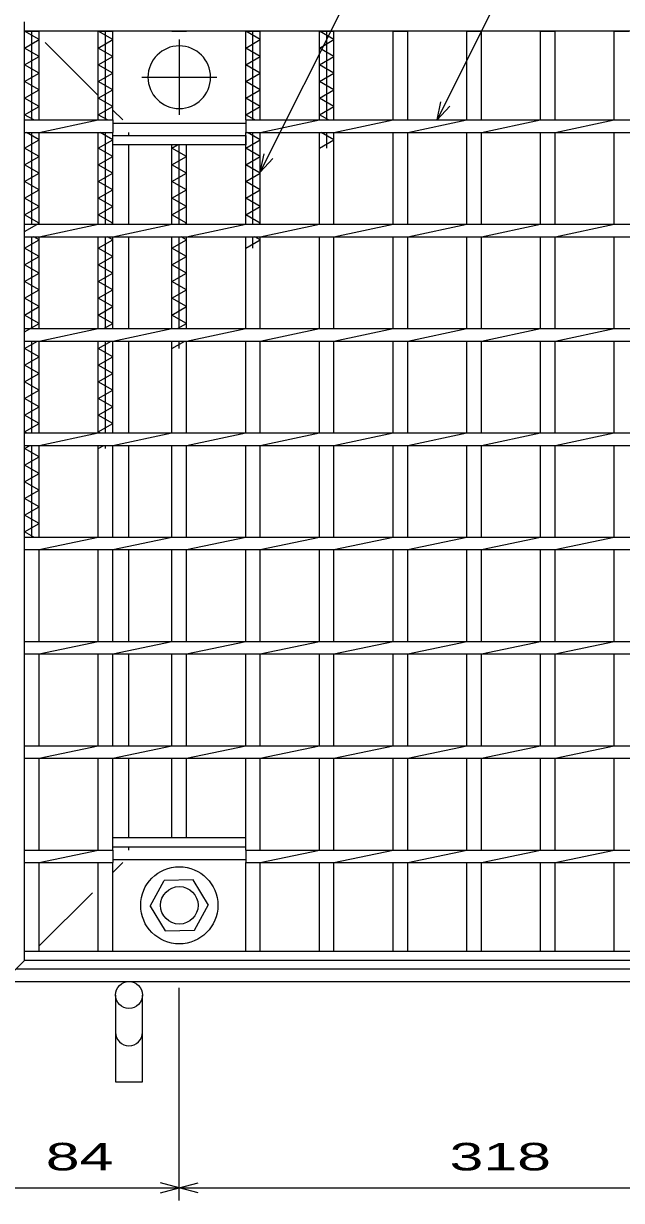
# Model space of a CAD drawing. Units: millimetres, scale not verified. Extents: x -1092 to 1039, y -770 to 632.
# Drawn here: x -736 to -449, y -251 to 313 of the extents above; entities that cross this region are included whole.
import ezdxf
from ezdxf.enums import TextEntityAlignment as Align

# ---------------------------------------------------------------- set-up
doc = ezdxf.new("R2010")
doc.units = ezdxf.units.MM
doc.header["$LTSCALE"] = 6
doc.linetypes.add('CHAIN', pattern=[18.5, 12, -1.5, 3.5, -1.5])
doc.linetypes.add('DASHED', pattern=[7.5, 6, -1.5])
for name, color, linetype, lineweight in [('16', 3, 'Continuous', 25), ('19', 6, 'Continuous', 25), ('22', 4, 'Continuous', 25)]:
    doc.layers.add(name, color=color, linetype=linetype, lineweight=lineweight)
doc.styles.add('ベクトル', font='')
doc.styles.get('ベクトル').set_extended_font_data('ベクトル')

msp = doc.modelspace()

# ---------------------------------------------------------------- linework, layer by layer
at = {"layer": '16'}
for p, q in [((-735, 309.5), (-735, 314)), ((-285, 309.5), (-735, 309.5)), ((-735, -131.5), (-735, 309.5)), ((-735, 309.5), (-728, 309.5)), ((-728, 305.5), (-735, 309.5)), ((-735, 301.5), (-728, 305.5)), ((-731.5, 267), (-731.5, 309.5)), ((-728, 267), (-728, 309.5)), ((-699.7, 267), (-699.7, 309.5)), ((-699.7, 309.5), (-692.7, 309.5)), ((-692.7, 305.5), (-699.7, 309.5)), ((-699.7, 301.5), (-692.7, 305.5)), ((-696.2, 267), (-696.2, 309.5)), ((-692.7, 267), (-692.7, 309.5)), ((-664.4, 309.5), (-657.4, 309.5)), ((-629.1, 267), (-629.1, 309.5)), ((-629.1, 309.5), (-622.1, 309.5)), ((-622.1, 305.5), (-629.1, 309.5)), ((-629.1, 301.5), (-622.1, 305.5)), ((-625.6, 267), (-625.6, 309.5)), ((-622.1, 267), (-622.1, 309.5)), ((-593.8, 267), (-593.8, 309.5)), ((-593.8, 309.5), (-586.8, 309.5)), ((-586.8, 305.5), (-593.8, 309.5)), ((-593.8, 301.5), (-586.8, 305.5)), ((-590.3, 267), (-590.3, 309.5)), ((-586.8, 267), (-586.8, 309.5)), ((-558.5, 267), (-558.5, 309.5)), ((-558.5, 309.5), (-551.5, 309.5)), ((-551.5, 267), (-551.5, 309.5)), ((-523.2, 267), (-523.2, 309.5)), ((-523.2, 309.5), (-516.2, 309.5)), ((-516.2, 267), (-516.2, 309.5)), ((-487.9, 267), (-487.9, 309.5)), ((-487.9, 309.5), (-480.9, 309.5)), ((-480.9, 267), (-480.9, 309.5)), ((-452.6, 267), (-452.6, 309.5)), ((-452.6, 309.5), (-445.6, 309.5)), ((-728, 297.5), (-735, 301.5)), ((-692.7, 297.5), (-699.7, 301.5)), ((-622.1, 297.5), (-629.1, 301.5)), ((-586.8, 297.5), (-593.8, 301.5)), ((-735, 293.5), (-728, 297.5)), ((-728, 289.5), (-735, 293.5)), ((-699.7, 293.5), (-692.7, 297.5)), ((-692.7, 289.5), (-699.7, 293.5)), ((-629.1, 293.5), (-622.1, 297.5)), ((-622.1, 289.5), (-629.1, 293.5)), ((-593.8, 293.5), (-586.8, 297.5)), ((-586.8, 289.5), (-593.8, 293.5)), ((-735, 285.5), (-728, 289.5)), ((-699.7, 285.5), (-692.7, 289.5)), ((-629.1, 285.5), (-622.1, 289.5)), ((-593.8, 285.5), (-586.8, 289.5)), ((-728, 281.5), (-735, 285.5)), ((-692.7, 281.5), (-699.7, 285.5)), ((-622.1, 281.5), (-629.1, 285.5)), ((-586.8, 281.5), (-593.8, 285.5)), ((-735, 277.5), (-728, 281.5)), ((-728, 273.5), (-735, 277.5)), ((-699.7, 277.5), (-692.7, 281.5)), ((-692.7, 273.5), (-699.7, 277.5)), ((-629.1, 277.5), (-622.1, 281.5)), ((-622.1, 273.5), (-629.1, 277.5)), ((-593.8, 277.5), (-586.8, 281.5)), ((-586.8, 273.5), (-593.8, 277.5)), ((-735, 269.5), (-728, 273.5)), ((-699.7, 269.5), (-692.7, 273.5)), ((-629.1, 269.5), (-622.1, 273.5)), ((-593.8, 269.5), (-586.8, 273.5)), ((-730.625, 267), (-735, 269.5)), ((-735, 267), (-692.7, 267)), ((-735, 261), (-735, 267)), ((-728, 261), (-699.7, 267)), ((-695.325, 267), (-699.7, 269.5)), ((-692.7, 267), (-692.7, 261)), ((-692.7, 265.5), (-629.1, 265.5)), ((-624.725, 267), (-629.1, 269.5)), ((-629.1, 267), (-375, 267)), ((-629.1, 267), (-629.1, 261)), ((-622.1, 261), (-593.8, 267)), ((-589.425, 267), (-593.8, 269.5)), ((-586.8, 261), (-558.5, 267)), ((-551.5, 261), (-523.2, 267)), ((-516.2, 261), (-487.9, 267)), ((-480.9, 261), (-452.6, 267)), ((-735, 261), (-692.7, 261)), ((-728, 257.5), (-734.125, 261)), ((-731.5, 217), (-731.5, 261)), ((-728, 217), (-728, 261)), ((-699.7, 217), (-699.7, 261)), ((-692.7, 257.5), (-698.825, 261)), ((-696.2, 217), (-696.2, 261)), ((-692.7, 217), (-692.7, 261)), ((-629.1, 261), (-375, 261)), ((-629.1, 217), (-629.1, 261)), ((-622.1, 257.5), (-628.225, 261)), ((-625.6, 217), (-625.6, 261)), ((-622.1, 217), (-622.1, 261)), ((-593.8, 217), (-593.8, 261)), ((-586.8, 257.5), (-592.925, 261)), ((-590.3, 253.5), (-590.3, 261)), ((-586.8, 217), (-586.8, 261)), ((-558.5, 217), (-558.5, 261)), ((-551.5, 217), (-551.5, 261)), ((-523.2, 217), (-523.2, 261)), ((-516.2, 217), (-516.2, 261)), ((-487.9, 217), (-487.9, 261)), ((-480.9, 217), (-480.9, 261)), ((-452.6, 217), (-452.6, 261)), ((-735, 253.5), (-728, 257.5)), ((-699.7, 253.5), (-692.7, 257.5)), ((-692.7, 259.5), (-629.1, 259.5)), ((-692.7, 255), (-692.7, 259.5)), ((-629.1, 255), (-692.7, 255)), ((-664.4, 217), (-664.4, 255)), ((-664.4, 253.5), (-661.775, 255)), ((-660.9, 217), (-660.9, 255)), ((-657.4, 217), (-657.4, 255)), ((-629.1, 259.5), (-629.1, 255)), ((-629.1, 253.5), (-622.1, 257.5)), ((-593.8, 253.5), (-586.8, 257.5)), ((-728, 249.5), (-735, 253.5)), ((-735, 245.5), (-728, 249.5)), ((-692.7, 249.5), (-699.7, 253.5)), ((-699.7, 245.5), (-692.7, 249.5)), ((-657.4, 249.5), (-664.4, 253.5)), ((-664.4, 245.5), (-657.4, 249.5)), ((-622.1, 249.5), (-629.1, 253.5)), ((-629.1, 245.5), (-622.1, 249.5)), ((-728, 241.5), (-735, 245.5)), ((-692.7, 241.5), (-699.7, 245.5)), ((-657.4, 241.5), (-664.4, 245.5)), ((-622.1, 241.5), (-629.1, 245.5)), ((-735, 237.5), (-728, 241.5)), ((-728, 233.5), (-735, 237.5)), ((-699.7, 237.5), (-692.7, 241.5)), ((-692.7, 233.5), (-699.7, 237.5)), ((-664.4, 237.5), (-657.4, 241.5)), ((-657.4, 233.5), (-664.4, 237.5)), ((-629.1, 237.5), (-622.1, 241.5)), ((-622.1, 233.5), (-629.1, 237.5)), ((-735, 229.5), (-728, 233.5)), ((-699.7, 229.5), (-692.7, 233.5)), ((-664.4, 229.5), (-657.4, 233.5)), ((-629.1, 229.5), (-622.1, 233.5)), ((-728, 225.5), (-735, 229.5)), ((-692.7, 225.5), (-699.7, 229.5)), ((-657.4, 225.5), (-664.4, 229.5)), ((-622.1, 225.5), (-629.1, 229.5)), ((-735, 221.5), (-728, 225.5)), ((-728, 217.5), (-735, 221.5)), ((-699.7, 221.5), (-692.7, 225.5)), ((-692.7, 217.5), (-699.7, 221.5)), ((-664.4, 221.5), (-657.4, 225.5)), ((-657.4, 217.5), (-664.4, 221.5)), ((-629.1, 221.5), (-622.1, 225.5)), ((-622.1, 217.5), (-629.1, 221.5)), ((-735, 213.5), (-728, 217.5)), ((-735, 217), (-285, 217)), ((-735, 211), (-735, 217)), ((-728, 211), (-699.7, 217)), ((-693.575, 217), (-692.7, 217.5)), ((-692.7, 211), (-664.4, 217)), ((-658.275, 217), (-657.4, 217.5)), ((-657.4, 211), (-629.1, 217)), ((-622.975, 217), (-622.1, 217.5)), ((-622.1, 211), (-593.8, 217)), ((-586.8, 211), (-558.5, 217)), ((-551.5, 211), (-523.2, 217)), ((-516.2, 211), (-487.9, 217)), ((-480.9, 211), (-452.6, 217)), ((-735, 211), (-285, 211)), ((-735, 205.5), (-728, 209.5)), ((-731.5, 167), (-731.5, 211)), ((-728, 209.5), (-730.625, 211)), ((-728, 167), (-728, 211)), ((-699.7, 167), (-699.7, 211)), ((-699.7, 205.5), (-692.7, 209.5)), ((-696.2, 167), (-696.2, 211)), ((-692.7, 209.5), (-695.325, 211)), ((-692.7, 167), (-692.7, 211)), ((-664.4, 167), (-664.4, 211)), ((-664.4, 205.5), (-657.4, 209.5)), ((-660.9, 167), (-660.9, 211)), ((-657.4, 209.5), (-660.025, 211)), ((-657.4, 167), (-657.4, 211)), ((-629.1, 167), (-629.1, 211)), ((-629.1, 205.5), (-622.1, 209.5)), ((-625.6, 205.5), (-625.6, 211)), ((-622.1, 209.5), (-624.725, 211)), ((-622.1, 167), (-622.1, 211)), ((-593.8, 167), (-593.8, 211)), ((-586.8, 167), (-586.8, 211)), ((-558.5, 167), (-558.5, 211)), ((-551.5, 167), (-551.5, 211)), ((-523.2, 167), (-523.2, 211)), ((-516.2, 167), (-516.2, 211)), ((-487.9, 167), (-487.9, 211)), ((-480.9, 167), (-480.9, 211)), ((-452.6, 167), (-452.6, 211)), ((-728, 201.5), (-735, 205.5)), ((-692.7, 201.5), (-699.7, 205.5)), ((-657.4, 201.5), (-664.4, 205.5)), ((-735, 197.5), (-728, 201.5)), ((-728, 193.5), (-735, 197.5)), ((-699.7, 197.5), (-692.7, 201.5)), ((-692.7, 193.5), (-699.7, 197.5)), ((-664.4, 197.5), (-657.4, 201.5)), ((-657.4, 193.5), (-664.4, 197.5)), ((-735, 189.5), (-728, 193.5)), ((-699.7, 189.5), (-692.7, 193.5)), ((-664.4, 189.5), (-657.4, 193.5)), ((-728, 185.5), (-735, 189.5)), ((-692.7, 185.5), (-699.7, 189.5)), ((-657.4, 185.5), (-664.4, 189.5)), ((-735, 181.5), (-728, 185.5)), ((-728, 177.5), (-735, 181.5)), ((-699.7, 181.5), (-692.7, 185.5)), ((-692.7, 177.5), (-699.7, 181.5)), ((-664.4, 181.5), (-657.4, 185.5)), ((-657.4, 177.5), (-664.4, 181.5)), ((-735, 173.5), (-728, 177.5)), ((-699.7, 173.5), (-692.7, 177.5)), ((-664.4, 173.5), (-657.4, 177.5)), ((-728, 169.5), (-735, 173.5)), ((-735, 165.5), (-728, 169.5)), ((-692.7, 169.5), (-699.7, 173.5)), ((-697.075, 167), (-692.7, 169.5)), ((-657.4, 169.5), (-664.4, 173.5)), ((-661.775, 167), (-657.4, 169.5)), ((-735, 167), (-285, 167)), ((-735, 161), (-735, 167)), ((-728, 161), (-699.7, 167)), ((-692.7, 161), (-664.4, 167)), ((-657.4, 161), (-629.1, 167)), ((-622.1, 161), (-593.8, 167)), ((-586.8, 161), (-558.5, 167)), ((-551.5, 161), (-523.2, 167)), ((-516.2, 161), (-487.9, 167)), ((-480.9, 161), (-452.6, 167)), ((-735, 161), (-285, 161)), ((-735, 157.5), (-728.875, 161)), ((-731.5, 117), (-731.5, 161)), ((-728, 117), (-728, 161)), ((-699.7, 117), (-699.7, 161)), ((-699.7, 157.5), (-693.575, 161)), ((-696.2, 117), (-696.2, 161)), ((-692.7, 117), (-692.7, 161)), ((-664.4, 117), (-664.4, 161)), ((-664.4, 157.5), (-658.275, 161)), ((-660.9, 157.5), (-660.9, 161)), ((-657.4, 117), (-657.4, 161)), ((-629.1, 117), (-629.1, 161)), ((-622.1, 117), (-622.1, 161)), ((-593.8, 117), (-593.8, 161)), ((-586.8, 117), (-586.8, 161)), ((-558.5, 117), (-558.5, 161)), ((-551.5, 117), (-551.5, 161)), ((-523.2, 117), (-523.2, 161)), ((-516.2, 117), (-516.2, 161)), ((-487.9, 117), (-487.9, 161)), ((-480.9, 117), (-480.9, 161)), ((-452.6, 117), (-452.6, 161)), ((-728, 153.5), (-735, 157.5)), ((-735, 149.5), (-728, 153.5)), ((-692.7, 153.5), (-699.7, 157.5)), ((-699.7, 149.5), (-692.7, 153.5)), ((-728, 145.5), (-735, 149.5)), ((-692.7, 145.5), (-699.7, 149.5)), ((-735, 141.5), (-728, 145.5)), ((-728, 137.5), (-735, 141.5)), ((-699.7, 141.5), (-692.7, 145.5)), ((-692.7, 137.5), (-699.7, 141.5)), ((-735, 133.5), (-728, 137.5)), ((-699.7, 133.5), (-692.7, 137.5)), ((-728, 129.5), (-735, 133.5)), ((-692.7, 129.5), (-699.7, 133.5)), ((-735, 125.5), (-728, 129.5)), ((-728, 121.5), (-735, 125.5)), ((-699.7, 125.5), (-692.7, 129.5)), ((-692.7, 121.5), (-699.7, 125.5)), ((-735, 117.5), (-728, 121.5)), ((-699.7, 117.5), (-692.7, 121.5)), ((-734.125, 117), (-735, 117.5)), ((-735, 117), (-285, 117)), ((-735, 111), (-735, 117)), ((-728, 111), (-699.7, 117)), ((-698.825, 117), (-699.7, 117.5)), ((-692.7, 111), (-664.4, 117)), ((-657.4, 111), (-629.1, 117)), ((-622.1, 111), (-593.8, 117)), ((-586.8, 111), (-558.5, 117)), ((-551.5, 111), (-523.2, 117)), ((-516.2, 111), (-487.9, 117)), ((-480.9, 111), (-452.6, 117)), ((-735, 111), (-285, 111)), ((-735, 109.5), (-732.375, 111)), ((-728, 105.5), (-735, 109.5)), ((-731.5, 67), (-731.5, 111)), ((-728, 67), (-728, 111)), ((-699.7, 67), (-699.7, 111)), ((-699.7, 109.5), (-697.075, 111)), ((-696.2, 109.5), (-696.2, 111)), ((-692.7, 67), (-692.7, 111)), ((-664.4, 67), (-664.4, 111)), ((-657.4, 67), (-657.4, 111)), ((-629.1, 67), (-629.1, 111)), ((-622.1, 67), (-622.1, 111)), ((-593.8, 67), (-593.8, 111)), ((-586.8, 67), (-586.8, 111)), ((-558.5, 67), (-558.5, 111)), ((-551.5, 67), (-551.5, 111)), ((-523.2, 67), (-523.2, 111)), ((-516.2, 67), (-516.2, 111)), ((-487.9, 67), (-487.9, 111)), ((-480.9, 67), (-480.9, 111)), ((-452.6, 67), (-452.6, 111)), ((-735, 101.5), (-728, 105.5)), ((-728, 97.5), (-735, 101.5)), ((-735, 93.5), (-728, 97.5)), ((-728, 89.5), (-735, 93.5)), ((-735, 85.5), (-728, 89.5)), ((-728, 81.5), (-735, 85.5)), ((-735, 77.5), (-728, 81.5)), ((-728, 73.5), (-735, 77.5)), ((-735, 69.5), (-728, 73.5)), ((-730.625, 67), (-735, 69.5)), ((-735, 67), (-285, 67)), ((-735, 61), (-735, 67)), ((-728, 61), (-699.7, 67)), ((-692.7, 61), (-664.4, 67)), ((-657.4, 61), (-629.1, 67)), ((-622.1, 61), (-593.8, 67)), ((-586.8, 61), (-558.5, 67)), ((-551.5, 61), (-523.2, 67)), ((-516.2, 61), (-487.9, 67)), ((-480.9, 61), (-452.6, 67)), ((-735, 61), (-285, 61)), ((-728, 17), (-728, 61)), ((-699.7, 17), (-699.7, 61)), ((-692.7, 17), (-692.7, 61)), ((-664.4, 17), (-664.4, 61)), ((-657.4, 17), (-657.4, 61)), ((-629.1, 17), (-629.1, 61)), ((-622.1, 17), (-622.1, 61)), ((-593.8, 17), (-593.8, 61)), ((-586.8, 17), (-586.8, 61)), ((-558.5, 17), (-558.5, 61)), ((-551.5, 17), (-551.5, 61)), ((-523.2, 17), (-523.2, 61)), ((-516.2, 17), (-516.2, 61)), ((-487.9, 17), (-487.9, 61)), ((-480.9, 17), (-480.9, 61)), ((-452.6, 17), (-452.6, 61)), ((-735, 17), (-285, 17)), ((-735, 11), (-735, 17)), ((-728, 11), (-699.7, 17)), ((-692.7, 11), (-664.4, 17)), ((-657.4, 11), (-629.1, 17)), ((-622.1, 11), (-593.8, 17)), ((-586.8, 11), (-558.5, 17)), ((-551.5, 11), (-523.2, 17)), ((-516.2, 11), (-487.9, 17)), ((-480.9, 11), (-452.6, 17)), ((-735, 11), (-285, 11)), ((-728, -33), (-728, 11)), ((-699.7, -33), (-699.7, 11)), ((-692.7, -33), (-692.7, 11)), ((-664.4, -33), (-664.4, 11)), ((-657.4, -33), (-657.4, 11)), ((-629.1, -33), (-629.1, 11)), ((-622.1, -33), (-622.1, 11)), ((-593.8, -33), (-593.8, 11)), ((-586.8, -33), (-586.8, 11)), ((-558.5, -33), (-558.5, 11)), ((-551.5, -33), (-551.5, 11)), ((-523.2, -33), (-523.2, 11)), ((-516.2, -33), (-516.2, 11)), ((-487.9, -33), (-487.9, 11)), ((-480.9, -33), (-480.9, 11)), ((-452.6, -33), (-452.6, 11)), ((-735, -33), (-285, -33)), ((-735, -39), (-735, -33)), ((-728, -39), (-699.7, -33)), ((-692.7, -39), (-664.4, -33)), ((-657.4, -39), (-629.1, -33)), ((-622.1, -39), (-593.8, -33)), ((-586.8, -39), (-558.5, -33)), ((-551.5, -39), (-523.2, -33)), ((-516.2, -39), (-487.9, -33)), ((-480.9, -39), (-452.6, -33)), ((-735, -39), (-285, -39)), ((-728, -83), (-728, -39)), ((-699.7, -83), (-699.7, -39)), ((-692.7, -83), (-692.7, -39)), ((-664.4, -77), (-664.4, -39)), ((-657.4, -77), (-657.4, -39)), ((-629.1, -83), (-629.1, -39)), ((-622.1, -83), (-622.1, -39)), ((-593.8, -83), (-593.8, -39)), ((-586.8, -83), (-586.8, -39)), ((-558.5, -83), (-558.5, -39)), ((-551.5, -83), (-551.5, -39)), ((-523.2, -83), (-523.2, -39)), ((-516.2, -83), (-516.2, -39)), ((-487.9, -83), (-487.9, -39)), ((-480.9, -83), (-480.9, -39)), ((-452.6, -83), (-452.6, -39)), ((-692.7, -77), (-629.1, -77)), ((-692.7, -81.5), (-692.7, -77)), ((-629.1, -81.5), (-629.1, -77)), ((-735, -83), (-692.7, -83)), ((-735, -89), (-735, -83)), ((-728, -89), (-699.7, -83)), ((-692.7, -81.5), (-629.1, -81.5)), ((-692.7, -83), (-692.7, -89)), ((-629.1, -83), (-375, -83)), ((-629.1, -83), (-629.1, -89)), ((-622.1, -89), (-593.8, -83)), ((-586.8, -89), (-558.5, -83)), ((-551.5, -89), (-523.2, -83)), ((-516.2, -89), (-487.9, -83)), ((-480.9, -89), (-452.6, -83)), ((-735, -89), (-692.7, -89)), ((-728, -131.5), (-728, -89)), ((-699.7, -131.5), (-699.7, -89)), ((-692.7, -87.5), (-629.1, -87.5)), ((-692.7, -131.5), (-692.7, -89)), ((-629.1, -89), (-375, -89)), ((-629.1, -131.5), (-629.1, -89)), ((-622.1, -131.5), (-622.1, -89)), ((-593.8, -131.5), (-593.8, -89)), ((-586.8, -131.5), (-586.8, -89)), ((-558.5, -131.5), (-558.5, -89)), ((-551.5, -131.5), (-551.5, -89)), ((-523.2, -131.5), (-523.2, -89)), ((-516.2, -131.5), (-516.2, -89)), ((-487.9, -131.5), (-487.9, -89)), ((-480.9, -131.5), (-480.9, -89)), ((-452.6, -131.5), (-452.6, -89)), ((-674.896, -109.842), (-668.194, -97.55)), ((-654.198, -97.208), (-668.194, -97.55)), ((-646.9, -109.5), (-654.198, -97.208)), ((-674.896, -109.842), (-667.602, -121.792)), ((-653.606, -121.45), (-646.904, -109.158)), ((-667.602, -121.792), (-653.606, -121.45)), ((-735, -131.5), (-285, -131.5)), ((-735, -136), (-735, -131.5)), ((-735, -131.5), (-728, -131.5)), ((-699.7, -131.5), (-692.7, -131.5)), ((-664.4, -131.5), (-657.4, -131.5)), ((-629.1, -131.5), (-622.1, -131.5)), ((-593.8, -131.5), (-586.8, -131.5)), ((-558.5, -131.5), (-551.5, -131.5)), ((-523.2, -131.5), (-516.2, -131.5)), ((-487.9, -131.5), (-480.9, -131.5)), ((-452.6, -131.5), (-445.6, -131.5)), ((-285, -136), (-735, -136))]:
    msp.add_line(p, q, dxfattribs=at)
at = {"layer": '16', "linetype": 'CHAIN'}
for p, q in [((-660.9, 305.5), (-660.9, 269.5)), ((-678.9, 287.5), (-642.9, 287.5))]:
    msp.add_line(p, q, dxfattribs=at)
at = {"layer": '16'}
for radius in [18.5, 9]:
    msp.add_circle((-660.9, -109.5), radius, dxfattribs=at)
for start, end in [(90, 270), (270, 90)]:
    msp.add_arc((-660.9, 287.5), 15, start, end, dxfattribs=at)
at = {"layer": '19', "linetype": 'DASHED'}
for p, q in [((-699.7, 278.7), (-728, 307)), ((-688, 267), (-692.7, 271.7)), ((-685, 259.5), (-685, 261)), ((-685, -83), (-685, -81.5)), ((-692.7, -93.7), (-688, -89)), ((-728, -129), (-699.7, -100.7)), ((-745, -146), (-735, -136))]:
    msp.add_line(p, q, dxfattribs=at)
at = {"layer": '19'}
for p, q in [((-685, 217), (-685, 255)), ((-685, 167), (-685, 211)), ((-685, 117), (-685, 161)), ((-685, 67), (-685, 111)), ((-685, 17), (-685, 61)), ((-685, -33), (-685, 11)), ((-685, -77), (-685, -39)), ((-739, -140), (-281, -140)), ((-745, -146), (-275, -146)), ((-691.5, -152.5), (-691.5, -194.12)), ((-678.5, -194.12), (-678.5, -152.5)), ((-691.5, -194.12), (-678.5, -194.12))]:
    msp.add_line(p, q, dxfattribs=at)
msp.add_circle((-685, -152.5), 6.5, dxfattribs=at)
msp.add_arc((-685, -170.34), 6.5, 180, 0, dxfattribs=at)
at = {"layer": '22'}
for p, q in [((-622.1, 242), (-499.85, 486.5)), ((-537.35, 267), (-441.1, 459.5)), ((-537.35, 267), (-535.55, 275.76)), ((-537.35, 267), (-531.35, 273.6)), ((-622.1, 242), (-620.3, 250.76)), ((-622.1, 242), (-616.1, 248.6)), ((-660.9, -251), (-660.9, -149)), ((-660.9, -245), (-669.9, -242.6)), ((-660.9, -245), (-651.9, -242.6)), ((-745, -245), (-660.9, -245)), ((-669.9, -247.4), (-660.9, -245)), ((-651.9, -247.4), (-660.9, -245)), ((-660.9, -245), (-343.2, -245))]:
    msp.add_line(p, q, dxfattribs=at)

# ---------------------------------------------------------------- texts
at = {"layer": '22', "color": 2, "style": 'ベクトル', "width": 1.65}
for s, p in [(' 84 ', (-732.95, -230)), (' 318 ', (-539.55, -230))]:
    msp.add_text(s, height=13.2, dxfattribs=at).set_placement(p, align=Align.MIDDLE_LEFT)

doc.saveas('drawing.dxf')
